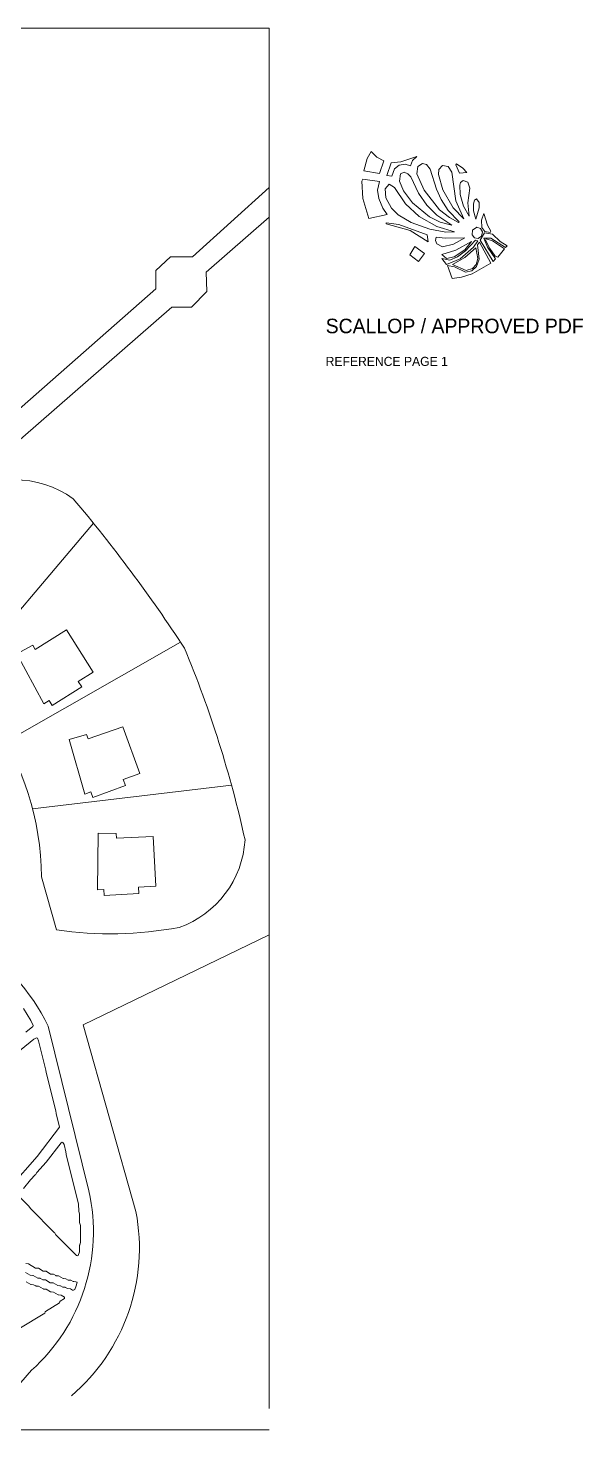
# Model space of a CAD drawing. Header units: inches. Extents: x 36 to 190, y -75 to 56.
# Drawn here: x 64.81 to 80.08, y 17.31 to 55.9 of the extents above; entities that cross this region are included whole.
import ezdxf

# ---------------------------------------------------------------- set-up
doc = ezdxf.new("R2010")
doc.units = ezdxf.units.IN
for name, color, linetype, lineweight in [('01_ORIGINAL_CAD', 7, 'Continuous', 20), ('03_ADDED_AREAS_SAME_COMPOSITION', 7, 'Continuous', 15), ('05_REFERENCE_ICON', 7, 'Continuous', 15), ('06_LABEL', 7, 'Continuous', 15)]:
    doc.layers.add(name, color=color, linetype=linetype, lineweight=lineweight)

# ---------------------------------------------------------------- blocks, each defined once
blk = doc.blocks.new('01_SCALLOP')
at = {"layer": '01_ORIGINAL_CAD'}
for p, q in [((36.248, 55.9), (71.442, 55.9)), ((71.442, 55.9), (71.442, 17.906)), ((71.442, 17.312), (36.248, 17.312))]:
    blk.add_line(p, q, dxfattribs=at)
for points in [[(63.257, 44.272), (68.329, 48.719), (68.329, 49.231), (68.73, 49.6), (69.33, 49.6), (71.442, 51.512), (71.442, 50.696), (69.711, 49.177), (69.725, 48.651), (69.304, 48.218), (68.761, 48.218), (63.72, 43.82), (63.817, 43.397)], [(66.604, 42.276), (62.941, 37.945)], [(69.006, 38.995), (64.196, 36.253)], [(70.407, 35.063), (64.93, 34.409)], [(65.18, 32.538), (65.591, 31.078)], [(71.442, 30.938), (66.326, 28.468)], [(66.326, 28.468), (67.775, 23.323)]]:
    blk.add_lwpolyline(points, dxfattribs=at)
for points in [[(60.29, 39.74, -0.089338), (62.813, 42.944, -0.322066), (66.051, 42.944, -0.030946), (69.111, 38.833, -0.044664), (70.78, 33.554, -0.301674), (68.967, 31.144, -0.082145), (65.591, 31.078)], [(60.29, 39.74, -0.300089), (65.18, 32.538)], [(53.65, 30.945, -0.14301), (60.243, 31.63, -0.286424), (65.36, 28.431), (66.481, 23.89, -0.272091), (64.9, 18.954), (63.661, 17.533)]]:
    blk.add_lwpolyline(points, format="xyb", dxfattribs=at)
for points in [[(65.006, 38.799), (65.865, 39.334), (66.595, 38.175), (66.187, 37.918), (66.283, 37.767), (65.474, 37.257), (65.389, 37.391), (65.242, 37.298), (64.498, 38.674), (64.936, 38.911)], [(66.464, 36.332), (67.417, 36.67), (67.882, 35.382), (67.428, 35.218), (67.489, 35.05), (66.59, 34.725), (66.536, 34.875), (66.372, 34.816), (65.94, 36.319), (66.419, 36.457)], [(67.244, 33.6), (68.254, 33.648), (68.327, 32.28), (67.845, 32.255), (67.855, 32.076), (66.9, 32.025), (66.892, 32.184), (66.717, 32.175), (66.739, 33.739), (67.237, 33.732)]]:
    blk.add_lwpolyline(points, close=True, dxfattribs=at)
blk.add_arc((62.535, 22.313), 5.337, 310.4718, 10.9016, dxfattribs=at)
at = {"layer": '03_ADDED_AREAS_SAME_COMPOSITION'}
for points in [[(64.68, 28.914), (64.881, 28.587), (64.946, 28.448), (64.934, 28.414), (64.749, 28.258)], [(63.914, 27.218), (64.968, 28.07), (65.037, 28.104), (65.068, 28.093), (65.098, 28.025), (65.299, 27.22), (65.303, 27.152), (65.303, 27.149), (65.303, 27.147), (65.573, 26.1), (65.578, 26.027), (65.578, 26.022), (65.672, 25.644), (65.054, 24.838), (64.329, 24.015)], [(64.683, 23.96), (64.871, 24.198), (65.006, 24.333), (65.008, 24.335), (65.01, 24.338), (65.048, 24.4), (65.307, 24.684), (65.308, 24.685), (65.719, 25.22), (65.742, 25.233), (65.768, 25.226), (65.798, 25.174), (65.849, 24.97), (65.853, 24.902), (65.853, 24.897), (66.198, 23.525), (66.201, 23.333), (66.202, 23.33), (66.203, 23.326), (66.225, 23.26), (66.225, 23.026), (66.225, 23.022), (66.226, 23.019), (66.25, 22.936), (66.25, 22.47), (66.228, 22.404), (66.227, 22.4), (66.226, 22.396), (66.224, 22.211), (66.186, 22.112), (66.164, 22.104), (66.137, 22.116), (65.572, 22.681), (65.532, 22.744), (65.531, 22.747), (65.529, 22.749), (64.872, 23.406), (64.832, 23.469), (64.831, 23.472), (64.829, 23.474), (64.545, 23.758)], [(64.745, 21.891), (64.82, 21.885), (65.015, 21.769), (65.018, 21.767), (65.021, 21.766), (65.024, 21.765), (65.027, 21.765), (65.095, 21.762), (65.221, 21.687), (65.224, 21.685), (65.227, 21.684), (65.23, 21.684), (65.233, 21.683), (65.301, 21.68), (65.427, 21.605), (65.43, 21.604), (65.433, 21.603), (65.436, 21.602), (65.439, 21.602), (65.507, 21.598), (65.572, 21.562), (65.575, 21.56), (65.578, 21.559), (65.581, 21.559), (65.584, 21.558), (65.644, 21.557), (65.771, 21.482), (65.774, 21.481), (65.776, 21.48), (65.779, 21.479), (65.782, 21.479), (65.851, 21.475), (65.915, 21.439), (65.918, 21.438), (65.921, 21.437), (65.924, 21.436), (65.927, 21.436), (65.988, 21.434), (66.053, 21.398), (66.055, 21.397), (66.058, 21.396), (66.061, 21.395), (66.064, 21.395), (66.125, 21.393), (66.155, 21.376), (66.128, 21.282), (66.092, 21.18), (66.058, 21.161), (66.035, 21.161), (65.978, 21.195), (65.975, 21.196), (65.972, 21.197), (65.969, 21.198), (65.967, 21.198), (65.898, 21.202), (65.833, 21.238), (65.831, 21.239), (65.828, 21.24), (65.825, 21.241), (65.822, 21.241), (65.761, 21.243), (65.696, 21.279), (65.693, 21.28), (65.69, 21.281), (65.687, 21.282), (65.684, 21.282), (65.624, 21.284), (65.497, 21.358), (65.495, 21.36), (65.492, 21.361), (65.489, 21.362), (65.486, 21.362), (65.418, 21.365), (65.291, 21.44), (65.289, 21.442), (65.286, 21.443), (65.283, 21.443), (65.28, 21.444), (65.212, 21.447), (65.147, 21.484), (65.144, 21.485), (65.141, 21.486), (65.138, 21.486), (65.135, 21.487), (65.074, 21.488), (64.948, 21.563), (64.945, 21.564), (64.942, 21.565), (64.939, 21.566), (64.936, 21.566), (64.868, 21.57), (64.735, 21.647)], [(64.753, 21.393), (64.88, 21.318), (64.882, 21.317), (64.885, 21.316), (64.888, 21.315), (64.891, 21.315), (64.959, 21.311), (65.024, 21.275), (65.027, 21.273), (65.03, 21.272), (65.033, 21.272), (65.036, 21.272), (65.097, 21.27), (65.223, 21.195), (65.226, 21.194), (65.229, 21.193), (65.231, 21.192), (65.234, 21.192), (65.302, 21.188), (65.429, 21.114), (65.432, 21.112), (65.435, 21.111), (65.437, 21.111), (65.44, 21.11), (65.508, 21.107), (65.635, 21.032), (65.638, 21.03), (65.641, 21.029), (65.644, 21.029), (65.647, 21.028), (65.714, 21.025), (65.812, 20.967), (65.812, 20.932), (65.694, 20.861), (65.691, 20.859), (65.689, 20.857), (65.687, 20.854), (65.685, 20.852), (65.683, 20.849), (65.682, 20.846), (65.682, 20.843), (65.677, 20.81), (65.288, 20.577), (65.285, 20.575), (65.283, 20.573), (65.28, 20.571), (65.279, 20.568), (65.277, 20.565), (65.276, 20.562), (65.268, 20.524), (64.552, 20.096)]]:
    blk.add_lwpolyline(points, dxfattribs=at)
at = {"layer": '05_REFERENCE_ICON'}
for points in [[(74.255, 52.5), (74.412, 52.346), (74.605, 52.242), (74.484, 51.894), (74.048, 51.974), (74.146, 52.307)], [(75.508, 52.368), (75.39, 52.252), (75.331, 52.109), (75.189, 52.151), (75.02, 52.129), (74.891, 52.024), (74.822, 51.82), (74.686, 51.84), (74.799, 52.19), (75.072, 52.222)], [(75.662, 52.17), (75.775, 52.14), (75.88, 52.019), (76.048, 51.461), (76.175, 51.182), (76.373, 50.881), (76.676, 50.57), (76.66, 50.55), (76.409, 50.684), (76.134, 50.901), (75.715, 51.435), (75.509, 51.889), (75.538, 52.091)], [(76.22, 52.119), (76.373, 52.088), (76.477, 51.937), (76.587, 51.142), (76.799, 50.646), (76.51, 50.95), (76.225, 51.445), (76.106, 51.869), (76.116, 52.009)], [(76.606, 52.163), (76.774, 52.047), (76.889, 51.925), (76.685, 51.904), (76.586, 52.138)], [(74.026, 51.745), (74.479, 51.674), (74.43, 51.442), (74.46, 51.213), (74.569, 50.943), (74.696, 50.766), (74.188, 50.662), (74.02, 51.206), (74, 51.687)], [(75.158, 51.932), (75.266, 51.891), (75.341, 51.802), (75.558, 51.357), (75.785, 51.025), (76.061, 50.746), (76.47, 50.478), (76.155, 50.56), (75.86, 50.704), (75.393, 51.093), (75.147, 51.424), (75.029, 51.682), (75.058, 51.884)], [(74.751, 51.601), (74.891, 51.512), (75.197, 51.066), (75.571, 50.714), (76.062, 50.435), (76.549, 50.292), (76.312, 50.281), (75.871, 50.363), (75.351, 50.549), (74.998, 50.755), (74.815, 50.938), (74.657, 51.227), (74.637, 51.47)], [(76.789, 51.706), (76.909, 51.658), (76.968, 51.493), (76.91, 51.092), (76.946, 50.718), (76.794, 51.001), (76.705, 51.322), (76.695, 51.575), (76.714, 51.648)], [(77.148, 51.2), (77.224, 51.1), (77.224, 50.95), (77.132, 50.636), (77.069, 50.867), (77.068, 51.059), (77.097, 51.162)], [(77.353, 50.799), (77.451, 50.47), (77.548, 50.305), (77.532, 50.272), (77.38, 50.303), (77.295, 50.413), (77.294, 50.615)], [(74.665, 50.537), (75.013, 50.496), (75.798, 50.207), (75.824, 50.012), (75.322, 50.332), (74.665, 50.507)], [(77.164, 50.415), (77.258, 50.384), (77.313, 50.294), (77.294, 50.175), (77.199, 50.106), (77.096, 50.127), (77.031, 50.206), (77.04, 50.336)], [(77.374, 50.262), (77.591, 50.229), (77.806, 50.024), (78, 49.909), (77.949, 49.859), (77.547, 50.116), (77.354, 50.115), (77.452, 49.87), (77.677, 49.551), (77.612, 49.476), (77.256, 50.062)], [(75.454, 49.888), (75.717, 49.694), (75.557, 49.477), (75.317, 49.657)], [(76.041, 50.147), (76.29, 50.115), (76.834, 50.123), (76.523, 49.951), (76.215, 49.878), (76.061, 49.957), (76.022, 50.05)], [(77.129, 50.065), (77.186, 50.041), (77.069, 49.865), (76.701, 49.548), (76.323, 49.393), (76.199, 49.554), (76.419, 49.515), (76.627, 49.599), (76.853, 49.765)], [(77.012, 50.024), (76.828, 49.796), (76.534, 49.599), (76.323, 49.558), (76.199, 49.668), (76.587, 49.785)], [(77.237, 50.003), (77.55, 49.431), (77.035, 49.135), (76.741, 49.042), (76.484, 49.01), (76.353, 49.36), (76.544, 49.329), (76.851, 49.185), (77.019, 49.217), (77.149, 49.333), (77.228, 49.541), (77.178, 49.933)], [(77.13, 49.848), (77.187, 49.555), (77.139, 49.39), (77.044, 49.279), (76.863, 49.228), (76.493, 49.393), (76.833, 49.589)], [(77.42, 50.095), (77.591, 50.043), (77.922, 49.82), (77.739, 49.59), (77.669, 49.618), (77.521, 49.834), (77.403, 50.062)]]:
    blk.add_lwpolyline(points, close=True, dxfattribs=at)
at = {"layer": '06_LABEL'}
for s, height, p in [('SCALLOP / APPROVED PDF', 0.4, (73, 47.5)), ('REFERENCE PAGE 1', 0.25, (73, 46.6))]:
    blk.add_text(s, height=height, dxfattribs=at).set_placement(p)

msp = doc.modelspace()

# ---------------------------------------------------------------- block references
msp.add_blockref('01_SCALLOP', (0, 0))

doc.saveas('drawing.dxf')
